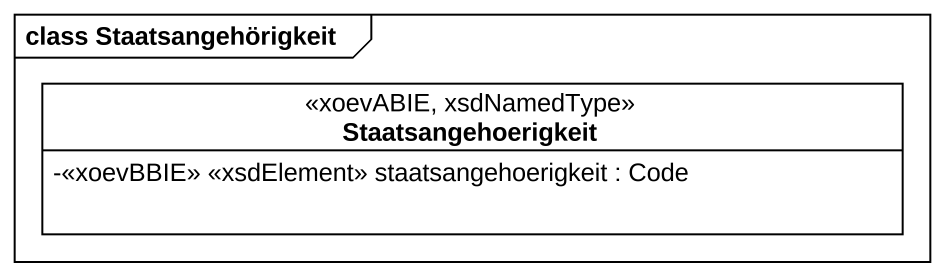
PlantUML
@startuml
mainframe class Staatsangehörigkeit
hide circle
hide empty members
skinparam classAttributeIconSize 0
class Staatsangehoerigkeit <<xoevABIE, xsdNamedType>> {
  -<<xoevBBIE>> <<xsdElement>> staatsangehoerigkeit : Code
}
@enduml
